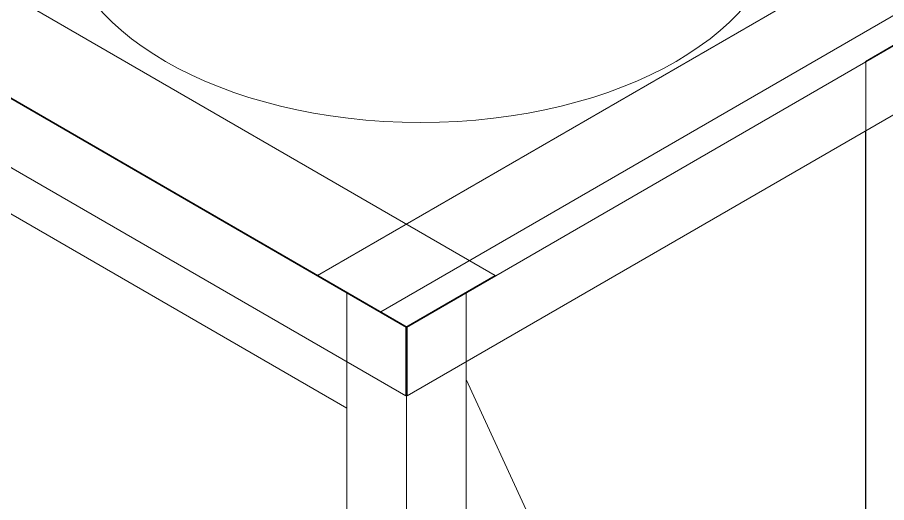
# Model space of a CAD drawing. Header units: millimetres. Extents: x -312439 to 477422, y -331570 to 212570.
# Drawn here: x 358165 to 360691, y 92284 to 93693 of the extents above; entities that cross this region are included whole.
import ezdxf

# ---------------------------------------------------------------- set-up
doc = ezdxf.new("R2010")
doc.units = ezdxf.units.MM

msp = doc.modelspace()

# ---------------------------------------------------------------- linework, layer by layer
at = {"color": 3, "linetype": 'Continuous', "lineweight": 0, "extrusion": (-1.11022e-16, 0.816497, 0.57735)}
for p, q in [((359295.396, 92792.959), (375581.415, 102195.696)), ((367178.598, 97644.327), (359037.321, 92943.959)), ((367360.463, 97537.327), (359220.918, 92837.959)), ((367438.406, 97294.327), (359297.128, 92593.959)), ((355595.736, 95228.959), (359553.472, 92943.959)), ((355335.928, 95078.959), (359295.396, 92792.959)), ((355337.66, 95079.959), (359297.128, 92793.959)), ((355335.928, 94878.959), (359293.664, 92593.959)), ((359122.191, 92558.18), (355510.865, 94643.18)), ((360802.235, 93664.932), (360629.03, 93564.932)), ((360629.03, 93564.932), (360630.762, 93563.932)), ((360630.762, 93563.932), (360630.762, 90790.435)), ((360629.03, 93362.932), (360629.03, 90791.435)), ((359293.664, 92793.959), (359553.472, 92943.959)), ((359123.923, 92893.959), (359122.191, 92892.959)), ((359122.191, 92892.959), (359122.191, 88701.144)), ((359468.601, 92892.959), (359466.869, 92893.959)), ((359468.601, 92892.959), (359468.601, 88701.144)), ((359293.664, 92593.959), (359293.664, 92793.959)), ((359295.396, 92792.959), (359295.396, 88601.144)), ((359297.128, 92593.959), (359297.128, 92793.959)), ((359468.601, 92641.182), (360248.466, 90959.857))]:
    msp.add_line(p, q, dxfattribs=at)
at = {"color": 3, "linetype": 'Continuous', "lineweight": 0}
msp.add_ellipse((359337.271, 93992.975), major_axis=(-1048.768, 0), ratio=0.57735027, start_param=0, end_param=3.14159265, dxfattribs=at)

doc.saveas('drawing.dxf')
